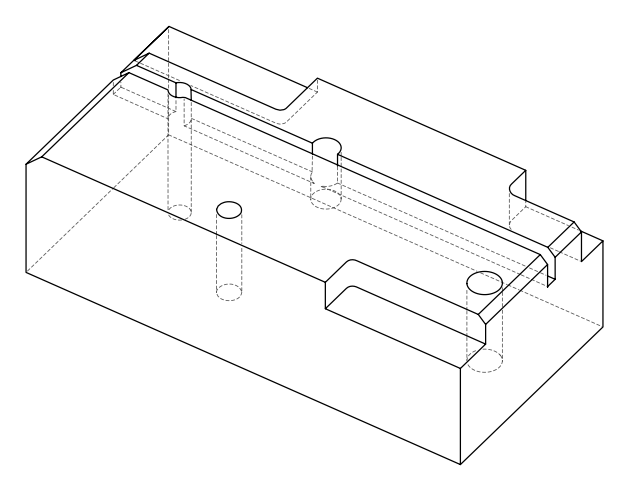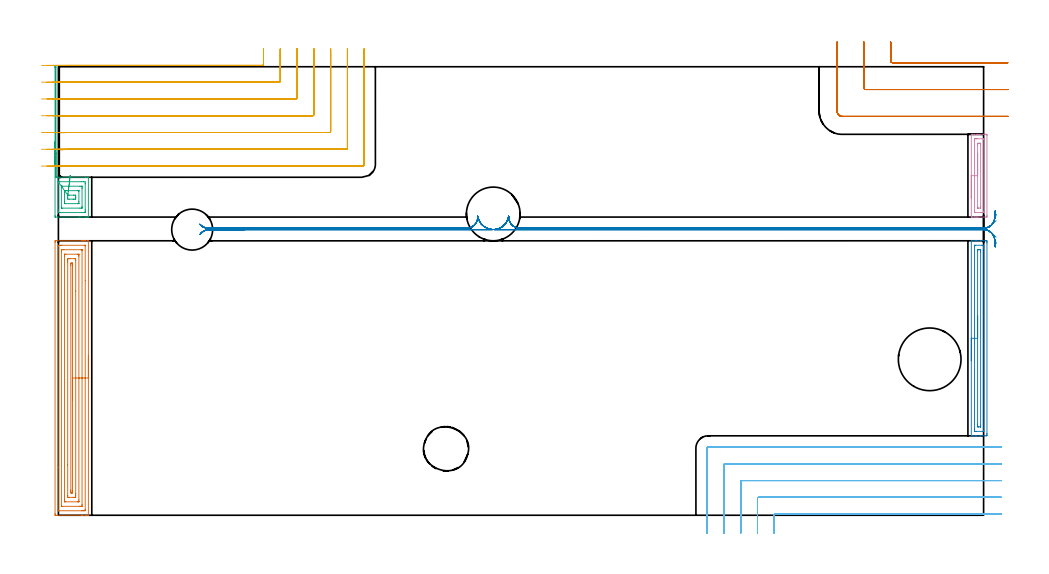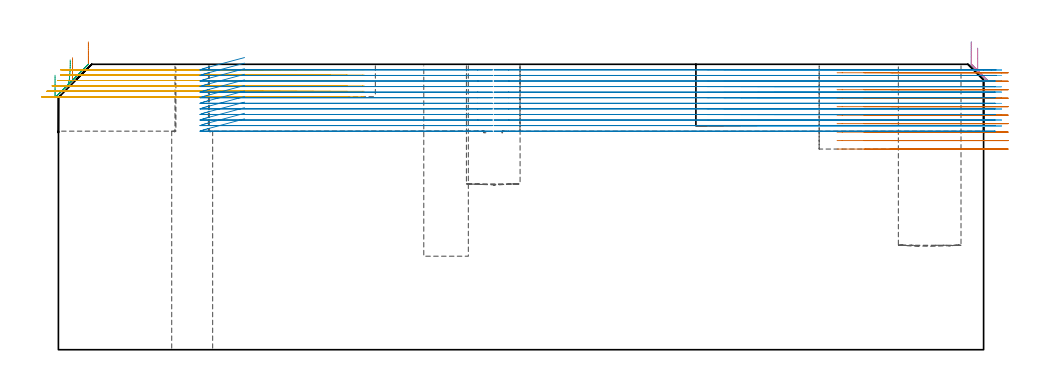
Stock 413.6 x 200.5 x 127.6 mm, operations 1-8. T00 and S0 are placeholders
(PLAN: 17 operations, 11 tool changes, 73.1 min)
(1 AREA_MILL | FG_CHAMFER_SURFACE | UGT0205_001 | 6.1 min | 14418 mm3)
(2 AREA_MILL_1 | FG_CHAMFER_SURFACE_1 | UGT0205_001 | 2.28 min | 2355 mm3)
(3 AREA_MILL_2 | FG_CHAMFER_SURFACE_2 | UGT0205_001 | 1.55 min | 6937 mm3)
(4 AREA_MILL_3 | FG_CHAMFER_SURFACE_3 | UGT0205_001 | 1.07 min | 1099 mm3)
(5 MILL_CORNER_NOTCH_RECTANGULAR | CORNER_NOTCH_RECTANGULAR | NXT0201_013 | Follow Part, ap 2.5, ae 75% | 13.43 min | 96716 mm3)
(6 MILL_CORNER_NOTCH_RECTANGULAR_1 | CORNER_NOTCH_RECTANGULAR_1 | NXT0201_013 | Follow Part, ap 2.5, ae 75% | 16.97 min | 125294 mm3)
(7 MILL_CORNER_NOTCH_RECTANGULAR_2 | CORNER_NOTCH_RECTANGULAR_2 | NXT0201_012 | Follow Part, ap 4, ae 75% | 5.85 min | 83162 mm3)
(8 MILL_RECTANGULAR_SLOT | SLOT_RECTANGULAR | NXT0201_013 | Follow Part, ap 2.5, ae 75% | 18.89 min | 115482 mm3)
(9 MILL_RECTANGULAR_SLOT_1 | SLOT_RECTANGULAR_1 | NXT0201_013 | Follow Part, ap 2.5, ae 75% | 3.35 min | 18168 mm3)
(10 MILL_BLIND_HOLE_FROM_SOLID_MATERIAL | STEP1POCKET | NXT0201_012 | Spiral | 1.42 min | 26643 mm3)
(11 BORE_BLIND_HOLE | STEP1POCKET | UGT0332_076 | 0.35 min | 0 mm3)
(12 INDEXABLE_INSERT_DRILL_BLIND_HOLE_FROM_SOLID | STEP1POCKET_1 | NXT0302_019 | 0.23 min | 15966 mm3)
(13 INDEXABLE_INSERT_DRILL_BLIND_HOLE_FROM_SOLID_1 | STEP1POCKET_2 | NXT0302_027 | 0.34 min | 49864 mm3)
(14 SPOT_DRILL | STEP1HOLE | NXT0321_9005460120000 | 0.05 min | 4 mm3)
(15 DRILL_BLIND_HOLE_INTO_CENTER | STEP1HOLE | NXT0301_128 | 0.08 min | 2 mm3)
(16 GUN_DRILL_THROUGH_HOLE | STEP1HOLE | UGT0307_008 | 0.63 min | 9259 mm3)
(17 DRILL_TO_ENLARGE_THROUGH_HOLE | STEP1HOLE | UGT0301_252 | 0.55 min | 17523 mm3)
(TOOL UGT0205_001 | Chamfer Mill 20 x 3 x 45 deg. | D20 FL50 Z2)
(TOOL NXT0201_013 | ENDMILL 10mm | D10 FL30 Z4)
(TOOL NXT0201_012 | ENDMILL 16mm [2P460-1600-NA 1630] | D16 FL38 Z6)
(TOOL UGT0332_076 | 19.75 mm Rough Boring Bar | D19.75)
(TOOL NXT0302_019 | Index. Insert Drill 24mm [880-D2400L25-05] | D24 PA176 FL120 Z2)
(TOOL NXT0302_027 | Index. Insert Drill 28mm [880-D2800L32-05] | D28 PA176 FL140 Z2)
(TOOL NXT0321_9005460120000 | NC Spot Drill, 142deg, 12mm, Carbide, Uncoated | D12 PA142 FL30 Z2)
(TOOL NXT0301_128 | Carbide Drill 12mm [861.1-1200-036A1-GP GC34] | D12 PA150 FL37.4 Z2)
(TOOL UGT0307_008 | Gun Drill 11 mm | D11 PA130 FL24 Z1)
(TOOL UGT0301_252 | Twist Drill 18.3 mm | D18.3 PA118 FL135 Z2)
(OP 1 AREA_MILL)
G17 G21 G94 G90
T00 M6
G54
G17 G0 G90 X13.4 Y71.35 S1061 M3
G43 Z137.6 H0
G94 G1 Y71.312 Z136.728 F250.
Y71.198 Z135.863
Y71.009 Z135.012
Y70.747 Z134.18
Y70.413 Z133.374
Y70.01 Z132.6
Y69.542 Z131.864
Y69.01 Z131.172
Y68.421 Z130.529
Y67.778 Z129.94
Y67.086 Z129.408
Y66.35 Z128.94
Y65.576 Z128.537
Y64.77 Z128.203
Y63.938 Z127.941
Y63.087 Z127.752
Y62.222 Z127.638
Y61.35 Z127.6
Y0.169
X13.394 Y0.01 Z127.593
X13.084 Y0. Z127.284
X12.768 Z126.967
X12.103 Z126.298
X10.892 Z125.089
X10.345 Z124.539
X-0.477 Z113.721
X-1.082 Y0.001 Z113.115
X-1.292 Y0.004 Z112.905
X-1.492 Y0.01 Z112.705
X-1.496 Y0.195 Z112.702
X-1.499 Y0.615 Z112.701
Y122.085
X-1.496 Y122.505 Z112.702
X-1.492 Y122.69 Z112.706
X-1.082 Y122.7 Z113.115
X10.345 Z124.539
X10.892 Z125.089
X11.224 Z125.42
X11.771 Z125.967
X12.103 Z126.298
X13.085 Z127.284
X13.394 Y122.69 Z127.593
X13.4 Y122.531 Z127.6
Y61.35
X11.986 Z126.186
X11.985 Y2.522 Z126.185
X11.984 Y2.402 Z126.184
X11.979 Y2.024 Z126.179
X11.612 Y2.008 Z125.812
X11.224 Y2.003 Z125.424
X10.74 Y2. Z124.94
X10.345 Z124.545
X0.192 Z114.392
X-0.004 Y2.002 Z114.196
X-0.035 Y2.004 Z114.165
X-0.066 Y2.01 Z114.134
X-0.079 Y2.017 Z114.121
X-0.08 Y2.041 Z114.12
X-0.085 Y2.281 Z114.115
X-0.086 Y21.318 Z114.114
X-0.085 Y120.178 Z114.115
X-0.084 Y120.298 Z114.116
X-0.079 Y120.676 Z114.121
X0.288 Y120.693 Z114.488
X0.676 Y120.697 Z114.876
X1.16 Y120.7 Z115.36
X1.555 Z115.755
X11.708 Z125.908
X11.904 Y120.698 Z126.104
X11.935 Y120.696 Z126.135
X11.966 Y120.69 Z126.166
X11.979 Y120.683 Z126.179
X11.98 Y120.659 Z126.18
X11.985 Y120.419 Z126.185
X11.986 Y104.981 Z126.186
Y61.35
X10.572 Z124.772
X10.571 Y4.851 Z124.771
X10.569 Y4.188 Z124.769
X10.567 Y4.073 Z124.767
X10.565 Y4.023 Z124.765
X10.523 Y4.008 Z124.723
X10.345 Y4.005 Z124.545
X9.651 Y4. Z123.851
X9.466 Z123.666
X1.739 Y4.001 Z115.939
X1.555 Y4.004 Z115.755
X1.371 Y4.01 Z115.571
X1.335 Y4.018 Z115.535
X1.332 Y4.051 Z115.532
X1.33 Y4.111 Z115.53
X1.329 Y4.188 Z115.529
X1.328 Y4.418 Z115.528
X1.329 Y117.849 Z115.529
X1.331 Y118.512 Z115.531
X1.333 Y118.627 Z115.533
X1.335 Y118.677 Z115.535
X1.377 Y118.692 Z115.577
X1.555 Y118.695 Z115.755
X2.249 Y118.7 Z116.449
X2.434 Z116.634
X10.161 Y118.699 Z124.361
X10.345 Y118.696 Z124.545
X10.529 Y118.69 Z124.729
X10.565 Y118.682 Z124.765
X10.568 Y118.649 Z124.768
X10.57 Y118.589 Z124.77
X10.571 Y118.512 Z124.771
X10.572 Y118.282 Z124.772
Y61.35
X9.157 Z123.357
Y6.867
X9.156 Y6.29 Z123.356
X9.153 Y6.095 Z123.353
X9.15 Y6.028 Z123.35
X9.143 Y6.01 Z123.343
X9.12 Y6.007 Z123.32
X9.014 Y6.004 Z123.214
X8.587 Y6. Z122.787
X3.287 Z117.487
X2.886 Y6.007 Z117.086
X2.786 Y6.01 Z116.986
X2.749 Y6.017 Z116.949
X2.747 Y6.05 Z116.947
X2.745 Y6.135 Z116.945
X2.743 Y6.553 Z116.943
Y6.867
Y115.833
X2.744 Y116.41 Z116.944
X2.747 Y116.605 Z116.947
X2.75 Y116.672 Z116.95
X2.757 Y116.691 Z116.957
X2.78 Y116.693 Z116.98
X2.886 Y116.696 Z117.086
X3.313 Y116.7 Z117.513
X8.613 Z122.813
X9.014 Y116.693 Z123.214
X9.114 Y116.69 Z123.314
X9.151 Y116.683 Z123.351
X9.153 Y116.65 Z123.353
X9.155 Y116.565 Z123.355
X9.157 Y116.147 Z123.357
Y115.833
Y61.35
X7.743 Z121.943
Y9.547
X7.742 Y8.654 Z121.942
X7.741 Y8.62 Z121.941
X7.708 Y8.01 Z121.908
X7.469 Y8.003 Z121.669
X6.829 Y8. Z121.029
X6.593 Z120.793
X4.834 Y8.001 Z119.034
X4.192 Y8.01 Z118.392
X4.159 Y8.654 Z118.359
X4.158 Y8.688 Z118.358
X4.157 Y22.498 Z118.357
Y113.153
X4.158 Y114.046 Z118.358
X4.159 Y114.08 Z118.359
X4.192 Y114.69 Z118.392
X4.431 Y114.697 Z118.631
X5.071 Y114.7 Z119.271
X5.307 Z119.507
X7.066 Y114.699 Z121.266
X7.708 Y114.69 Z121.908
X7.741 Y114.046 Z121.941
X7.742 Y114.012 Z121.942
X7.743 Y100.202 Z121.943
Y61.35
X6.329 Z120.529
Y10.948
X6.327 Y10.44 Z120.527
X6.324 Y10.06 Z120.524
X6.322 Y10.01 Z120.522
X6.275 Y10.006 Z120.475
X6.167 Y10.003 Z120.367
X5.95 Y10. Z120.15
X5.806 Y10.001 Z120.006
X5.69 Y10.003 Z119.89
X5.614 Y10.008 Z119.814
X5.578 Y10.013 Z119.778
X5.577 Y10.056 Z119.777
X5.573 Y10.44 Z119.773
X5.571 Y10.825 Z119.771
Y11.333
Y111.752
X5.573 Y112.26 Z119.773
X5.576 Y112.64 Z119.776
X5.578 Y112.69 Z119.778
X5.625 Y112.694 Z119.825
X5.733 Y112.698 Z119.933
X5.95 Y112.7 Z120.15
X6.094 Y112.699 Z120.294
X6.21 Y112.697 Z120.41
X6.286 Y112.692 Z120.486
X6.322 Y112.687 Z120.522
X6.323 Y112.644 Z120.523
X6.327 Y112.26 Z120.527
X6.329 Y111.875 Z120.529
Y111.367
Y61.35
Y60.478 Z120.567
Y59.614 Z120.681
Y58.762 Z120.87
Y57.93 Z121.132
Y57.124 Z121.466
Y56.35 Z121.869
Y55.614 Z122.337
Y54.922 Z122.868
Y54.279 Z123.458
Y53.69 Z124.101
Y53.159 Z124.793
Y52.69 Z125.529
Y52.287 Z126.303
Y51.953 Z127.109
Y51.691 Z127.941
Y51.502 Z128.792
Y51.388 Z129.657
Y51.35 Z130.529
G0 Z137.6
M5
M2
(OP 2 AREA_MILL_1)
G17 G21 G94 G90
T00 M6
G54
G17 G0 G90 X408.1 Y69.1 S1061 M3
G43 Z137.6 H0
G94 G1 Y69.138 Z136.728 F250.
Y69.252 Z135.863
Y69.441 Z135.012
Y69.703 Z134.18
Y70.037 Z133.374
Y70.44 Z132.6
Y70.908 Z131.864
Y71.44 Z131.172
Y72.029 Z130.529
Y72.672 Z129.94
Y73.364 Z129.408
Y74.1 Z128.94
Y74.874 Z128.537
Y75.68 Z128.203
Y76.512 Z127.941
Y77.363 Z127.752
Y78.228 Z127.638
Y79.1 Z127.6
Y122.603
X408.106 Y122.69 Z127.592
X408.284 Y122.7 Z127.414
X409.898 Z125.801
X410.281 Z125.416
X410.472 Z125.225
X412.231 Z123.467
X412.919 Z122.775
X414.334 Z121.362
X414.678 Y122.696 Z121.018
X415.091 Y122.691 Z120.605
X415.094 Y122.58 Z120.603
X415.099 Y122.159 Z120.601
X415.1 Y121.733 Z120.6
Y36.502
X415.099 Y36.041 Z120.601
X415.094 Y35.62 Z120.603
X415.091 Y35.509 Z120.605
X414.678 Y35.5 Z121.018
X412.919 Z122.775
X412.231 Z123.467
X412.04 Z123.658
X410.281 Z125.416
X409.898 Z125.801
X408.905 Z126.793
X408.282 Y35.501 Z127.416
X408.106 Y35.51 Z127.592
X408.1 Y35.597 Z127.6
Y79.1
X409.514 Z126.186
X409.515 Y120.384 Z126.185
X409.517 Y120.577 Z126.183
X409.519 Y120.673 Z126.181
X409.52 Y120.688 Z126.18
X409.565 Y120.692 Z126.135
X409.654 Y120.696 Z126.046
X409.968 Y120.7 Z125.732
X412.919 Z122.781
X413.487 Y120.698 Z122.213
X413.617 Y120.694 Z122.083
X413.673 Y120.69 Z122.027
X413.681 Y120.502 Z122.019
X413.683 Y120.384 Z122.017
X413.686 Y119.61 Z122.014
Y119.496
X413.685 Y37.816 Z122.015
X413.683 Y37.623 Z122.017
X413.681 Y37.527 Z122.019
X413.679 Y37.512 Z122.021
X413.635 Y37.508 Z122.065
X413.545 Y37.504 Z122.155
X413.232 Y37.5 Z122.468
X410.281 Z125.419
X409.713 Y37.502 Z125.987
X409.583 Y37.506 Z126.117
X409.527 Y37.51 Z126.173
X409.519 Y37.698 Z126.181
X409.517 Y37.816 Z126.183
X409.514 Y38.59 Z126.186
Y38.704
Y79.1
X410.928 Z124.772
X410.929 Y117.954 Z124.771
X410.931 Y118.608 Z124.769
X410.933 Y118.666 Z124.767
X410.935 Y118.686 Z124.765
X410.979 Y118.692 Z124.721
X411.07 Y118.699 Z124.63
X411.16 Y118.7 Z124.54
X411.949 Z123.751
X412.04 Y118.697 Z123.66
X412.13 Y118.691 Z123.57
X412.265 Y118.677 Z123.435
X412.267 Y118.608 Z123.433
X412.27 Y118.375 Z123.43
X412.271 Y117.72 Z123.429
X412.272 Y117.486 Z123.428
X412.271 Y40.246 Z123.429
X412.269 Y39.592 Z123.431
X412.267 Y39.534 Z123.433
X412.265 Y39.514 Z123.435
X412.221 Y39.508 Z123.479
X412.13 Y39.501 Z123.57
X412.04 Y39.5 Z123.66
X411.251 Z124.449
X411.16 Y39.503 Z124.54
X411.07 Y39.509 Z124.63
X410.935 Y39.523 Z124.765
X410.933 Y39.592 Z124.767
X410.93 Y39.824 Z124.77
X410.929 Y40.48 Z124.771
X410.928 Y40.714 Z124.772
Y79.1
Y79.972 Z124.81
Y80.836 Z124.923
Y81.688 Z125.112
Y82.52 Z125.375
Y83.326 Z125.708
Y84.1 Z126.111
Y84.836 Z126.58
Y85.528 Z127.111
Y86.171 Z127.7
Y86.76 Z128.344
Y87.291 Z129.036
Y87.76 Z129.772
Y88.163 Z130.545
Y88.497 Z131.351
Y88.759 Z132.183
Y88.948 Z133.035
Y89.062 Z133.9
Y89.1 Z134.772
G0 Z137.6
M5
M2
(OP 3 AREA_MILL_2)
G17 G21 G94 G90
T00 M6
G54
G17 G0 G90 X-1.5 Y156.9 S1061 M3
G43 Z137.6 H0
Z122.7
G94 G1 Y156.938 Z121.828 F250.
Y157.052 Z120.964
Y157.241 Z120.112
Y157.503 Z119.28
Y157.837 Z118.474
Y158.24 Z117.7
Y158.708 Z116.964
Y159.24 Z116.272
Y159.829 Z115.629
Y160.472 Z115.04
Y161.164 Z114.508
Y161.9 Z114.04
Y162.674 Z113.637
Y163.48 Z113.303
Y164.312 Z113.041
Y165.164 Z112.852
Y166.028 Z112.738
Y166.9 Z112.7
Y200.141
X-1.499 Y200.348 Z112.701
X-1.496 Y200.45 Z112.704
X-1.491 Y200.497 Z112.705
X-1.393 Y200.499 Z112.801
X-1.097 Y200.49 Z113.097
X-1.1 Y200.353 Z113.1
Y151.1
X12.292 Z126.488
X12.982 Z127.177
X13.163 Y151.098 Z127.357
X13.396 Y151.09 Z127.59
X13.4 Y150.845 Z127.6
Y133.452
X13.394 Y133.31 Z127.593
X13.115 Y133.3 Z127.314
X12.704 Z126.903
X12.103 Z126.298
X10.045 Z124.242
X9.466 Z123.661
X8.877 Z123.072
X-1.293 Z112.904
X-1.373 Y133.301 Z112.824
X-1.492 Y133.31 Z112.705
X-1.499 Y133.429 Z112.699
X-1.5 Y133.898 Z112.7
Y166.9
X-1.1 Y161.88 Z113.1
Y151.1
X-0.241 Z113.958
X-0.079 Y149.061 Z114.121
X0.639 Y149.099 Z114.839
X10.307 Y149.1 Z124.507
X11.187 Y149.099 Z125.387
X11.224 Y149.098 Z125.424
X11.979 Y149.061 Z126.179
X11.985 Y148.289 Z126.185
Y148.169
X11.986 Y136.574 Z126.186
X11.984 Y135.803 Z126.184
X11.981 Y135.682 Z126.181
X11.97 Y135.31 Z126.17
X11.598 Y135.303 Z125.798
X10.345 Y135.3 Z124.545
X0.676 Y135.301 Z114.876
X0.17 Y135.304 Z114.37
X-0.006 Y135.31 Z114.194
X-0.079 Y135.337 Z114.121
X-0.084 Y135.561 Z114.116
X-0.085 Y135.682 Z114.115
X-0.086 Y136.455 Z114.114
X-0.085 Y148.169 Z114.115
X-0.081 Y148.937 Z114.119
X-0.079 Y149.061 Z114.121
X1.341 Y147.09 Z115.541
X1.379 Y147.093 Z115.579
X1.555 Y147.097 Z115.755
X1.73 Y147.1 Z115.93
X9.641 Z123.841
X10.345 Y147.098 Z124.545
X10.525 Y147.095 Z124.725
X10.566 Y147.086 Z124.766
X10.567 Y147.08 Z124.767
X10.57 Y147.05 Z124.77
X10.571 Y146.385 Z124.771
Y146.156
Y138.129
X10.566 Y137.466 Z124.766
X10.564 Y137.353 Z124.764
X10.557 Y137.309 Z124.757
X10.505 Y137.304 Z124.705
X10.345 Y137.302 Z124.545
X9.63 Y137.3 Z123.83
X1.718 Z115.918
X1.555 Y137.302 Z115.755
X1.391 Y137.306 Z115.591
X1.346 Y137.31 Z115.546
X1.335 Y137.316 Z115.535
X1.333 Y137.329 Z115.533
X1.33 Y137.39 Z115.53
X1.329 Y137.466 Z115.529
X1.328 Y137.696 Z115.528
X1.329 Y146.614 Z115.529
X1.332 Y146.845 Z115.532
X1.335 Y146.997 Z115.535
X1.341 Y147.09 Z115.541
X2.757 Y145.09 Z116.957
X2.826 Y145.095 Z117.026
X3.313 Y145.099 Z117.513
X3.701 Y145.1 Z117.901
X8.587 Y145.099 Z122.787
X8.978 Y145.097 Z123.178
X9.141 Y145.09 Z123.341
X9.151 Y145.085 Z123.351
X9.153 Y145.066 Z123.353
X9.155 Y145.016 Z123.355
X9.157 Y144.915 Z123.357
Y140.142
X9.155 Y139.565 Z123.355
X9.152 Y139.371 Z123.352
X9.15 Y139.31 Z123.35
X9.105 Y139.307 Z123.305
X9.002 Y139.304 Z123.202
X8.587 Y139.3 Z122.787
X8.538 Z122.738
X3.263 Z117.463
X2.894 Y139.302 Z117.094
X2.802 Y139.306 Z117.002
X2.758 Y139.31 Z116.958
X2.749 Y139.316 Z116.949
X2.747 Y139.331 Z116.947
X2.745 Y139.42 Z116.945
X2.743 Y139.828 Z116.943
Y140.142
Y143.396
Y144.288
X2.744 Y144.602 Z116.944
X2.747 Y144.891 Z116.947
X2.75 Y145.034 Z116.95
X2.757 Y145.09 Z116.957
X4.192 Y143.09 Z118.392
X4.794 Y143.098 Z118.994
X6.829 Y143.099 Z121.029
X7.433 Y143.096 Z121.633
X7.708 Y143.09 Z121.908
X7.738 Y142.818 Z121.938
X7.74 Y142.785 Z121.94
X7.742 Y141.926 Z121.942
X7.741 Y141.892 Z121.941
X7.708 Y141.31 Z121.908
X7.442 Y141.304 Z121.642
X6.829 Y141.301 Z121.029
X6.567 Y141.3 Z120.767
X4.807 Y141.302 Z119.007
X4.192 Y141.31 Z118.392
X4.159 Y141.926 Z118.359
X4.158 Y141.96 Z118.358
X4.16 Y142.818 Z118.36
X4.162 Y142.848 Z118.362
X4.192 Y143.09 Z118.392
X4.299 Y143.943 Z118.537
X4.404 Y144.781 Z118.757
X4.507 Y145.596 Z119.05
X4.606 Y146.383 Z119.413
X4.7 Y147.136 Z119.844
X4.79 Y147.848 Z120.34
X4.874 Y148.515 Z120.896
X4.951 Y149.132 Z121.509
X5.021 Y149.692 Z122.173
X5.084 Y150.194 Z122.884
X5.14 Y150.632 Z123.637
X5.186 Y151.003 Z124.425
X5.224 Y151.305 Z125.243
X5.253 Y151.534 Z126.084
X5.273 Y151.69 Z126.942
X5.283 Y151.772 Z127.81
X5.284 Y151.778 Z128.683
X5.275 Y151.708 Z129.552
G0 Z137.6
M5
M2
(OP 4 AREA_MILL_3)
G17 G21 G94 G90
T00 M6
G54
G17 G0 G90 X408.1 Y141.8 S1061 M3
G43 Z137.6 H0
G94 G1 Y141.838 Z136.728 F250.
Y141.952 Z135.863
Y142.141 Z135.012
Y142.403 Z134.18
Y142.737 Z133.374
Y143.14 Z132.6
Y143.609 Z131.864
Y144.14 Z131.172
Y144.729 Z130.529
Y145.372 Z129.94
Y146.064 Z129.408
Y146.8 Z128.94
Y147.574 Z128.537
Y148.38 Z128.203
Y149.212 Z127.941
Y150.064 Z127.752
Y150.928 Z127.638
Y151.8 Z127.6
Y170.123
X408.102 Y170.29 Z127.589
X408.266 Y170.298 Z127.427
X408.435 Y170.3 Z127.265
X408.704 Z126.996
X409.402 Z126.293
X410.63 Z125.067
X411.16 Z124.534
X411.774 Z123.921
X414.412 Z121.284
X414.678 Y170.297 Z121.019
X415.092 Y170.29 Z120.605
X415.096 Y170.101 Z120.602
X415.099 Y169.676 Z120.601
Y133.924
X415.096 Y133.499 Z120.602
X415.092 Y133.31 Z120.605
X414.678 Y133.3 Z121.019
X411.16 Z124.534
X410.63 Z125.067
X410.281 Z125.415
X409.75 Z125.946
X409.402 Z126.293
X408.435 Z127.265
X408.266 Y133.302 Z127.427
X408.102 Y133.31 Z127.589
X408.1 Y133.477 Z127.6
Y151.8
X409.514 Z126.186
X409.515 Y167.773 Z126.185
X409.516 Y167.888 Z126.184
X409.521 Y168.268 Z126.179
X409.885 Y168.291 Z125.815
X410.281 Y168.296 Z125.419
X410.756 Y168.3 Z124.944
X413.393 Z122.307
X413.601 Y168.298 Z122.099
X413.634 Y168.296 Z122.066
X413.667 Y168.29 Z122.033
X413.679 Y168.281 Z122.021
X413.68 Y168.254 Z122.02
X413.685 Y168.004 Z122.015
Y135.827
X413.684 Y135.712 Z122.016
X413.679 Y135.332 Z122.021
X413.315 Y135.309 Z122.385
X412.919 Y135.304 Z122.781
X412.444 Y135.3 Z123.256
X409.806 Z125.894
X409.599 Y135.302 Z126.101
X409.566 Y135.305 Z126.134
X409.533 Y135.31 Z126.167
X409.521 Y135.319 Z126.179
X409.52 Y135.346 Z126.18
X409.515 Y135.596 Z126.185
X409.514 Y151.8 Z126.186
X410.928 Z124.772
X410.929 Y165.442 Z124.771
X410.93 Y166.101 Z124.77
X410.933 Y166.218 Z124.767
X410.935 Y166.274 Z124.765
X410.941 Y166.291 Z124.759
X410.969 Y166.295 Z124.731
X411.16 Y166.298 Z124.54
X411.844 Y166.3 Z123.856
X412.04 Y166.298 Z123.66
X412.235 Y166.292 Z123.465
X412.258 Y166.29 Z123.442
X412.265 Y166.28 Z123.435
X412.268 Y166.242 Z123.432
X412.27 Y166.179 Z123.43
X412.271 Y166.101 Z123.429
X412.272 Y165.865 Z123.428
X412.271 Y138.158 Z123.429
X412.27 Y137.499 Z123.43
X412.267 Y137.382 Z123.433
X412.265 Y137.326 Z123.435
X412.259 Y137.309 Z123.441
X412.231 Y137.305 Z123.469
X412.04 Y137.302 Z123.66
X411.356 Y137.3 Z124.344
X411.16 Y137.302 Z124.54
X410.965 Y137.308 Z124.735
X410.942 Y137.31 Z124.758
X410.935 Y137.32 Z124.765
X410.932 Y137.358 Z124.768
X410.93 Y137.421 Z124.77
X410.929 Y137.499 Z124.771
X410.928 Y137.735 Z124.772
Y151.8
Y152.672 Z124.81
Y153.537 Z124.923
Y154.388 Z125.112
Y155.22 Z125.375
Y156.026 Z125.708
Y156.8 Z126.111
Y157.536 Z126.58
Y158.228 Z127.111
Y158.871 Z127.7
Y159.46 Z128.344
Y159.992 Z129.036
Y160.46 Z129.772
Y160.863 Z130.545
Y161.197 Z131.351
Y161.459 Z132.183
Y161.648 Z133.035
Y161.762 Z133.9
Y161.8 Z134.772
G0 Z137.6
M5
M2
(OP 5 MILL_CORNER_NOTCH_RECTANGULAR)
G17 G21 G94 G90
T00 M6
G54
G17 G0 G90 X0.936 Y201.045 S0 M3
G43 Z137.6 H0
Z125.183
G94 G1 X3.935 Y201.094 F250.
G2 X4.672 Y201.1 R45. F500.
G1 X91.205
G3 X91.7 Y201.595 R0.5
G1 Y205.5
Y208.5 F250.
G0 Z137.6
X0.901 Y193.53
Z125.183
G1 X3.9 Y193.592
G2 X4.672 Y193.6 R37.5 F500.
G1 X98.704
G3 X99.2 Y194.096 R0.5
G1 Y205.5
Y208.5 F250.
G0 Z137.6
X0.901 Y186.013
Z125.183
G1 X3.9 Y186.09
G2 X4.672 Y186.1 R30. F500.
G1 X106.204
G3 X106.7 Y186.596 R0.5
G1 Y205.5
Y208.5 F250.
G0 Z137.6
X0.902 Y178.484
Z125.183
G1 X3.9 Y178.587
G2 X4.672 Y178.6 R22.5 F500.
G1 X113.704
G3 X114.2 Y179.096 R0.5
G1 Y205.5
Y208.5 F250.
G0 Z137.6
X0.904 Y170.926
Z125.183
G1 X3.9 Y171.08
G2 X4.672 Y171.1 R15. F500.
G1 X121.204
G3 X121.7 Y171.596 R0.5
G1 Y205.5
Y208.5 F250.
G0 Z137.6
X0.916 Y163.251
Z125.183
G1 X3.9 Y163.56
G2 X4.672 Y163.6 R7.5 F500.
G1 X128.703
G3 X129.2 Y164.097 R0.5
G1 Y205.5
Y208.5 F250.
G0 Z137.6
X1.672 Y156.1
Z125.183
G1 X4.672
X135.9 F500.
G3 X136.7 Y156.9 R0.8
G1 Y205.5
Y208.5 F250.
G0 Z137.6
X0.936 Y201.1
Z122.767
G1 X3.936
X91.205 F500.
G3 X91.7 Y201.595 R0.5
G1 Y205.5
Y208.5 F250.
G0 Z137.6
X0.9 Y193.6
Z122.767
G1 X3.9
X98.704 F500.
G3 X99.2 Y194.096 R0.5
G1 Y205.5
Y208.5 F250.
G0 Z137.6
X0.9 Y186.1
Z122.767
G1 X3.9
X106.204 F500.
G3 X106.7 Y186.596 R0.5
G1 Y205.5
Y208.5 F250.
G0 Z137.6
X0.9 Y178.6
Z122.767
G1 X3.9
X113.704 F500.
G3 X114.2 Y179.096 R0.5
G1 Y205.5
Y208.5 F250.
G0 Z137.6
X0.9 Y171.1
Z122.767
G1 X3.9
X121.204 F500.
G3 X121.7 Y171.596 R0.5
G1 Y205.5
Y208.5 F250.
G0 Z137.6
X0.9 Y163.6
Z122.767
G1 X3.9
X128.703 F500.
G3 X129.2 Y164.097 R0.5
G1 Y205.5
Y208.5 F250.
G0 Z137.6
X0.9 Y156.1
Z122.767
G1 X3.9
X135.9 F500.
G3 X136.7 Y156.9 R0.8
G1 Y205.5
Y208.5 F250.
G0 Z137.6
X-0.314 Y201.1
Z120.35
G1 X2.686
X91.205 F500.
G3 X91.7 Y201.595 R0.5
G1 Y205.5
Y208.5 F250.
G0 Z137.6
X-0.35 Y193.6
Z120.35
G1 X2.65
X98.704 F500.
G3 X99.2 Y194.096 R0.5
G1 Y205.5
Y208.5 F250.
G0 Z137.6
X-0.35 Y186.1
Z120.35
G1 X2.65
X106.204 F500.
G3 X106.7 Y186.596 R0.5
G1 Y205.5
Y208.5 F250.
G0 Z137.6
X-0.35 Y178.6
Z120.35
G1 X2.65
X113.704 F500.
G3 X114.2 Y179.096 R0.5
G1 Y205.5
Y208.5 F250.
G0 Z137.6
X-0.35 Y171.1
Z120.35
G1 X2.65
X121.204 F500.
G3 X121.7 Y171.596 R0.5
G1 Y205.5
Y208.5 F250.
G0 Z137.6
X-0.349 Y163.6
Z120.35
G1 X2.651
X128.703 F500.
G3 X129.2 Y164.097 R0.5
G1 Y205.5
Y208.5 F250.
G0 Z137.6
X-0.349 Y156.1
Z120.35
G1 X2.651
X135.9 F500.
G3 X136.7 Y156.9 R0.8
G1 Y205.5
Y208.5 F250.
G0 Z137.6
X-2.73 Y201.1
Z117.933
G1 X0.27
X91.205 F500.
G3 X91.7 Y201.595 R0.5
G1 Y205.5
Y208.5 F250.
G0 Z137.6
X-2.767 Y193.6
Z117.933
G1 X0.233
X98.704 F500.
G3 X99.2 Y194.096 R0.5
G1 Y205.5
Y208.5 F250.
G0 Z137.6
X-2.767 Y186.1
Z117.933
G1 X0.233
X106.204 F500.
G3 X106.7 Y186.596 R0.5
G1 Y205.5
Y208.5 F250.
G0 Z137.6
X-2.767 Y178.6
Z117.933
G1 X0.233
X113.704 F500.
G3 X114.2 Y179.096 R0.5
G1 Y205.5
Y208.5 F250.
G0 Z137.6
X-2.767 Y171.1
Z117.933
G1 X0.233
X121.204 F500.
G3 X121.7 Y171.596 R0.5
G1 Y205.5
Y208.5 F250.
G0 Z137.6
X-2.767 Y163.6
Z117.933
G1 X0.233
X128.703 F500.
G3 X129.2 Y164.097 R0.5
G1 Y205.5
Y208.5 F250.
G0 Z137.6
X-2.767 Y156.1
Z117.933
G1 X0.233
X135.9 F500.
G3 X136.7 Y156.9 R0.8
G1 Y205.5
Y208.5 F250.
G0 Z137.6
X-5.147 Y201.1
Z115.517
G1 X-2.147
X91.205 F500.
G3 X91.7 Y201.595 R0.5
G1 Y205.5
Y208.5 F250.
G0 Z137.6
X-5.183 Y193.6
Z115.517
G1 X-2.183
X98.704 F500.
G3 X99.2 Y194.096 R0.5
G1 Y205.5
Y208.5 F250.
G0 Z137.6
X-5.183 Y186.1
Z115.517
G1 X-2.183
X106.204 F500.
G3 X106.7 Y186.596 R0.5
G1 Y205.5
Y208.5 F250.
G0 Z137.6
X-5.183 Y178.6
Z115.517
G1 X-2.183
X113.704 F500.
G3 X114.2 Y179.096 R0.5
G1 Y205.5
Y208.5 F250.
G0 Z137.6
X-5.183 Y171.1
Z115.517
G1 X-2.183
X121.204 F500.
G3 X121.7 Y171.596 R0.5
G1 Y205.5
Y208.5 F250.
G0 Z137.6
X-5.183 Y163.6
Z115.517
G1 X-2.183
X128.703 F500.
G3 X129.2 Y164.097 R0.5
G1 Y205.5
Y208.5 F250.
G0 Z137.6
X-5.183 Y156.1
Z115.517
G1 X-2.183
X135.9 F500.
G3 X136.7 Y156.9 R0.8
G1 Y205.5
Y208.5 F250.
G0 Z137.6
X-7.563 Y201.1
Z113.1
G1 X-4.563
X91.205 F500.
G3 X91.7 Y201.595 R0.5
G1 Y205.5
Y208.5 F250.
G0 Z137.6
X-7.599 Y193.6
Z113.1
G1 X-4.599
X98.704 F500.
G3 X99.2 Y194.096 R0.5
G1 Y205.5
Y208.5 F250.
G0 Z137.6
X-7.599 Y186.1
Z113.1
G1 X-4.599
X106.204 F500.
G3 X106.7 Y186.596 R0.5
G1 Y205.5
Y208.5 F250.
G0 Z137.6
X-7.599 Y178.6
Z113.1
G1 X-4.599
X113.704 F500.
G3 X114.2 Y179.096 R0.5
G1 Y205.5
Y208.5 F250.
G0 Z137.6
X-7.599 Y171.1
Z113.1
G1 X-4.599
X121.204 F500.
G3 X121.7 Y171.596 R0.5
G1 Y205.5
Y208.5 F250.
G0 Z137.6
X-7.599 Y163.6
Z113.1
G1 X-4.599
X128.703 F500.
G3 X129.2 Y164.097 R0.5
G1 Y205.5
Y208.5 F250.
G0 Z137.6
X-7.599 Y156.1
Z113.1
G1 X-4.599
X135.9 F500.
G3 X136.7 Y156.9 R0.8
G1 Y205.5
Y208.5 F250.
G0 Z137.6
M5
M2
(OP 6 MILL_CORNER_NOTCH_RECTANGULAR_1)
G17 G21 G94 G90
T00 M6
G54
G17 G0 G90 X421.6 Y0.507 S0 M3
G43 Z137.6 H0
Z125.1
G94 G1 X418.6 Y0.5 F250.
X418.532 F500.
X320.496
G3 X320. Y0.004 R0.5
G1 Y-5.
Y-8. F250.
G0 Z137.6
X421.6 Y8.009
Z125.1
G1 X418.6 Y8.
X418.532 F500.
X312.996
G3 X312.5 Y7.504 R0.5
G1 Y-5.
Y-8. F250.
G0 Z137.6
X421.6 Y15.514
Z125.1
G1 X418.6 Y15.5
X418.532 F500.
X305.496
G3 X305. Y15.004 R0.5
G1 Y-5.
Y-8. F250.
G0 Z137.6
X421.6 Y23.028
Z125.1
G1 X418.6 Y23.
X418.532 F500.
X297.997
G3 X297.5 Y22.503 R0.5
G1 Y-5.
Y-8. F250.
G0 Z137.6
X421.532 Y30.5
Z125.1
G1 X418.532
X290.5 F500.
G3 X290. Y30. R0.5
G1 Y-5.
Y-8. F250.
G0 Z137.6
X421.6 Y0.5
Z122.6
G1 X418.6
X320.496 F500.
G3 X320. Y0.004 R0.5
G1 Y-5.
Y-8. F250.
G0 Z137.6
X421.6 Y8.
Z122.6
G1 X418.6
X312.996 F500.
G3 X312.5 Y7.504 R0.5
G1 Y-5.
Y-8. F250.
G0 Z137.6
X421.6 Y15.5
Z122.6
G1 X418.6
X305.496 F500.
G3 X305. Y15.004 R0.5
G1 Y-5.
Y-8. F250.
G0 Z137.6
X421.6 Y23.
Z122.6
G1 X418.6
X297.997 F500.
G3 X297.5 Y22.503 R0.5
G1 Y-5.
Y-8. F250.
G0 Z137.6
X421.6 Y30.5
Z122.6
G1 X418.6
X290.5 F500.
G3 X290. Y30. R0.5
G1 Y-5.
Y-8. F250.
G0 Z137.6
X421.6 Y0.5
Z120.1
G1 X418.6
X320.496 F500.
G3 X320. Y0.004 R0.5
G1 Y-5.
Y-8. F250.
G0 Z137.6
X421.6 Y8.
Z120.1
G1 X418.6
X312.996 F500.
G3 X312.5 Y7.504 R0.5
G1 Y-5.
Y-8. F250.
G0 Z137.6
X421.6 Y15.5
Z120.1
G1 X418.6
X305.496 F500.
G3 X305. Y15.004 R0.5
G1 Y-5.
Y-8. F250.
G0 Z137.6
X421.6 Y23.
Z120.1
G1 X418.6
X297.997 F500.
G3 X297.5 Y22.503 R0.5
G1 Y-5.
Y-8. F250.
G0 Z137.6
X421.6 Y30.5
Z120.1
G1 X418.6
X290.5 F500.
G3 X290. Y30. R0.5
G1 Y-5.
Y-8. F250.
G0 Z137.6
X421.6 Y0.5
Z117.6
G1 X418.6
X320.496 F500.
G3 X320. Y0.004 R0.5
G1 Y-5.
Y-8. F250.
G0 Z137.6
X421.6 Y8.
Z117.6
G1 X418.6
X312.996 F500.
G3 X312.5 Y7.504 R0.5
G1 Y-5.
Y-8. F250.
G0 Z137.6
X421.6 Y15.5
Z117.6
G1 X418.6
X305.496 F500.
G3 X305. Y15.004 R0.5
G1 Y-5.
Y-8. F250.
G0 Z137.6
X421.6 Y23.
Z117.6
G1 X418.6
X297.997 F500.
G3 X297.5 Y22.503 R0.5
G1 Y-5.
Y-8. F250.
G0 Z137.6
X421.6 Y30.5
Z117.6
G1 X418.6
X290.5 F500.
G3 X290. Y30. R0.5
G1 Y-5.
Y-8. F250.
G0 Z137.6
X421.6 Y0.5
Z115.1
G1 X418.6
X320.496 F500.
G3 X320. Y0.004 R0.5
G1 Y-5.
Y-8. F250.
G0 Z137.6
X421.6 Y8.
Z115.1
G1 X418.6
X312.996 F500.
G3 X312.5 Y7.504 R0.5
G1 Y-5.
Y-8. F250.
G0 Z137.6
X421.6 Y15.5
Z115.1
G1 X418.6
X305.496 F500.
G3 X305. Y15.004 R0.5
G1 Y-5.
Y-8. F250.
G0 Z137.6
X421.6 Y23.
Z115.1
G1 X418.6
X297.997 F500.
G3 X297.5 Y22.503 R0.5
G1 Y-5.
Y-8. F250.
G0 Z137.6
X421.6 Y30.5
Z115.1
G1 X418.6
X290.5 F500.
G3 X290. Y30. R0.5
G1 Y-5.
Y-8. F250.
G0 Z137.6
X421.6 Y0.5
Z112.6
G1 X418.6
X320.496 F500.
G3 X320. Y0.004 R0.5
G1 Y-5.
Y-8. F250.
G0 Z137.6
X421.6 Y8.
Z112.6
G1 X418.6
X312.996 F500.
G3 X312.5 Y7.504 R0.5
G1 Y-5.
Y-8. F250.
G0 Z137.6
X421.6 Y15.5
Z112.6
G1 X418.6
X305.496 F500.
G3 X305. Y15.004 R0.5
G1 Y-5.
Y-8. F250.
G0 Z137.6
X421.6 Y23.
Z112.6
G1 X418.6
X297.997 F500.
G3 X297.5 Y22.503 R0.5
G1 Y-5.
Y-8. F250.
G0 Z137.6
X421.6 Y30.5
Z112.6
G1 X418.6
X290.5 F500.
G3 X290. Y30. R0.5
G1 Y-5.
Y-8. F250.
G0 Z137.6
X421.6 Y0.5
Z110.1
G1 X418.6
X320.496 F500.
G3 X320. Y0.004 R0.5
G1 Y-5.
Y-8. F250.
G0 Z137.6
X421.6 Y8.
Z110.1
G1 X418.6
X312.996 F500.
G3 X312.5 Y7.504 R0.5
G1 Y-5.
Y-8. F250.
G0 Z137.6
X421.6 Y15.5
Z110.1
G1 X418.6
X305.496 F500.
G3 X305. Y15.004 R0.5
G1 Y-5.
Y-8. F250.
G0 Z137.6
X421.6 Y23.
Z110.1
G1 X418.6
X297.997 F500.
G3 X297.5 Y22.503 R0.5
G1 Y-5.
Y-8. F250.
G0 Z137.6
X421.6 Y30.5
Z110.1
G1 X418.6
X290.5 F500.
G3 X290. Y30. R0.5
G1 Y-5.
Y-8. F250.
G0 Z137.6
X421.6 Y0.5
Z107.6
G1 X418.6
X320.496 F500.
G3 X320. Y0.004 R0.5
G1 Y-5.
Y-8. F250.
G0 Z137.6
X421.6 Y8.
Z107.6
G1 X418.6
X312.996 F500.
G3 X312.5 Y7.504 R0.5
G1 Y-5.
Y-8. F250.
G0 Z137.6
X421.6 Y15.5
Z107.6
G1 X418.6
X305.496 F500.
G3 X305. Y15.004 R0.5
G1 Y-5.
Y-8. F250.
G0 Z137.6
X421.6 Y23.
Z107.6
G1 X418.6
X297.997 F500.
G3 X297.5 Y22.503 R0.5
G1 Y-5.
Y-8. F250.
G0 Z137.6
X421.6 Y30.5
Z107.6
G1 X418.6
X290.5 F500.
G3 X290. Y30. R0.5
G1 Y-5.
Y-8. F250.
G0 Z137.6
X421.6 Y0.5
Z105.1
G1 X418.6
X320.496 F500.
G3 X320. Y0.004 R0.5
G1 Y-5.
Y-8. F250.
G0 Z137.6
X421.6 Y8.
Z105.1
G1 X418.6
X312.996 F500.
G3 X312.5 Y7.504 R0.5
G1 Y-5.
Y-8. F250.
G0 Z137.6
X421.6 Y15.5
Z105.1
G1 X418.6
X305.496 F500.
G3 X305. Y15.004 R0.5
G1 Y-5.
Y-8. F250.
G0 Z137.6
X421.6 Y23.
Z105.1
G1 X418.6
X297.997 F500.
G3 X297.5 Y22.503 R0.5
G1 Y-5.
Y-8. F250.
G0 Z137.6
X421.6 Y30.5
Z105.1
G1 X418.6
X290.5 F500.
G3 X290. Y30. R0.5
G1 Y-5.
Y-8. F250.
G0 Z137.6
X421.6 Y0.5
Z102.6
G1 X418.6
X320.496 F500.
G3 X320. Y0.004 R0.5
G1 Y-5.
Y-8. F250.
G0 Z137.6
X421.6 Y8.
Z102.6
G1 X418.6
X312.996 F500.
G3 X312.5 Y7.504 R0.5
G1 Y-5.
Y-8. F250.
G0 Z137.6
X421.6 Y15.5
Z102.6
G1 X418.6
X305.496 F500.
G3 X305. Y15.004 R0.5
G1 Y-5.
Y-8. F250.
G0 Z137.6
X421.6 Y23.
Z102.6
G1 X418.6
X297.997 F500.
G3 X297.5 Y22.503 R0.5
G1 Y-5.
Y-8. F250.
G0 Z137.6
X421.6 Y30.5
Z102.6
G1 X418.6
X290.5 F500.
G3 X290. Y30. R0.5
G1 Y-5.
Y-8. F250.
G0 Z137.6
X421.6 Y0.5
Z100.1
G1 X418.6
X320.496 F500.
G3 X320. Y0.004 R0.5
G1 Y-5.
Y-8. F250.
G0 Z137.6
X421.6 Y8.
Z100.1
G1 X418.6
X312.996 F500.
G3 X312.5 Y7.504 R0.5
G1 Y-5.
Y-8. F250.
G0 Z137.6
X421.6 Y15.5
Z100.1
G1 X418.6
X305.496 F500.
G3 X305. Y15.004 R0.5
G1 Y-5.
Y-8. F250.
G0 Z137.6
X421.6 Y23.
Z100.1
G1 X418.6
X297.997 F500.
G3 X297.5 Y22.503 R0.5
G1 Y-5.
Y-8. F250.
G0 Z137.6
X421.6 Y30.5
Z100.1
G1 X418.6
X290.5 F500.
G3 X290. Y30. R0.5
G1 Y-5.
Y-8. F250.
G0 Z137.6
M5
M2
(OP 7 MILL_CORNER_NOTCH_RECTANGULAR_2)
G17 G21 G94 G90
T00 M6
G54
G17 G0 G90 X372.1 Y211.5 S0 M3
G43 Z137.6 H1
Z123.81
G94 G1 Y208.5 F250.
Y203.096 F500.
G3 X372.896 Y202.3 R0.8
G1 X421.395
X424.395 F250.
G0 Z137.6
X360.1 Y211.5
Z123.81
G1 Y208.5
Y191.096 F500.
G3 X360.896 Y190.3 R0.8
G1 X421.6
X424.6 F250.
G0 Z137.6
X348.1 Y211.5
Z123.81
G1 Y208.5
Y180.6 F500.
G3 X350.4 Y178.3 R2.3
G1 X421.6
X424.6 F250.
G0 Z137.6
X372.1 Y211.5
Z120.02
G1 Y208.5
Y203.096 F500.
G3 X372.896 Y202.3 R0.8
G1 X421.395
X424.395 F250.
G0 Z137.6
X360.1 Y211.5
Z120.02
G1 Y208.5
Y191.096 F500.
G3 X360.896 Y190.3 R0.8
G1 X421.6
X424.6 F250.
G0 Z137.6
X348.1 Y211.5
Z120.02
G1 Y208.5
Y180.6 F500.
G3 X350.4 Y178.3 R2.3
G1 X421.6
X424.6 F250.
G0 Z137.6
X372.1 Y211.5
Z116.23
G1 Y208.5
Y203.096 F500.
G3 X372.896 Y202.3 R0.8
G1 X421.395
X424.395 F250.
G0 Z137.6
X360.1 Y211.5
Z116.23
G1 Y208.5
Y191.096 F500.
G3 X360.896 Y190.3 R0.8
G1 X421.6
X424.6 F250.
G0 Z137.6
X348.1 Y211.5
Z116.23
G1 Y208.5
Y180.6 F500.
G3 X350.4 Y178.3 R2.3
G1 X421.6
X424.6 F250.
G0 Z137.6
X372.1 Y211.5
Z112.44
G1 Y208.5
Y203.096 F500.
G3 X372.896 Y202.3 R0.8
G1 X421.395
X424.395 F250.
G0 Z137.6
X360.1 Y211.5
Z112.44
G1 Y208.5
Y191.096 F500.
G3 X360.896 Y190.3 R0.8
G1 X421.6
X424.6 F250.
G0 Z137.6
X348.1 Y211.5
Z112.44
G1 Y208.5
Y180.6 F500.
G3 X350.4 Y178.3 R2.3
G1 X421.6
X424.6 F250.
G0 Z137.6
X372.1 Y211.5
Z108.65
G1 Y208.5
Y203.096 F500.
G3 X372.896 Y202.3 R0.8
G1 X421.395
X424.395 F250.
G0 Z137.6
X360.1 Y211.5
Z108.65
G1 Y208.5
Y191.096 F500.
G3 X360.896 Y190.3 R0.8
G1 X421.6
X424.6 F250.
G0 Z137.6
X348.1 Y211.5
Z108.65
G1 Y208.5
Y180.6 F500.
G3 X350.4 Y178.3 R2.3
G1 X421.6
X424.6 F250.
G0 Z137.6
X372.1 Y211.5
Z104.86
G1 Y208.5
Y203.096 F500.
G3 X372.896 Y202.3 R0.8
G1 X421.395
X424.395 F250.
G0 Z137.6
X360.1 Y211.5
Z104.86
G1 Y208.5
Y191.096 F500.
G3 X360.896 Y190.3 R0.8
G1 X421.6
X424.6 F250.
G0 Z137.6
X348.1 Y211.5
Z104.86
G1 Y208.5
Y180.6 F500.
G3 X350.4 Y178.3 R2.3
G1 X421.6
X424.6 F250.
G0 Z137.6
X372.1 Y211.5
Z101.07
G1 Y208.5
Y203.096 F500.
G3 X372.896 Y202.3 R0.8
G1 X421.395
X424.395 F250.
G0 Z137.6
X360.1 Y211.5
Z101.07
G1 Y208.5
Y191.096 F500.
G3 X360.896 Y190.3 R0.8
G1 X421.6
X424.6 F250.
G0 Z137.6
X348.1 Y211.5
Z101.07
G1 Y208.5
Y180.6 F500.
G3 X350.4 Y178.3 R2.3
G1 X421.6
X424.6 F250.
G0 Z137.6
X372.1 Y211.5
Z97.28
G1 Y208.5
Y203.096 F500.
G3 X372.896 Y202.3 R0.8
G1 X421.395
X424.395 F250.
G0 Z137.6
X360.1 Y211.5
Z97.28
G1 Y208.5
Y191.096 F500.
G3 X360.896 Y190.3 R0.8
G1 X421.6
X424.6 F250.
G0 Z137.6
X348.1 Y211.5
Z97.28
G1 Y208.5
Y180.6 F500.
G3 X350.4 Y178.3 R2.3
G1 X421.6
X424.6 F250.
G0 Z137.6
X372.1 Y211.5
Z93.49
G1 Y208.5
Y203.096 F500.
G3 X372.896 Y202.3 R0.8
G1 X421.395
X424.395 F250.
G0 Z137.6
X360.1 Y211.5
Z93.49
G1 Y208.5
Y191.096 F500.
G3 X360.896 Y190.3 R0.8
G1 X421.6
X424.6 F250.
G0 Z137.6
X348.1 Y211.5
Z93.49
G1 Y208.5
Y180.6 F500.
G3 X350.4 Y178.3 R2.3
G1 X421.6
X424.6 F250.
G0 Z137.6
X372.1 Y211.5
Z89.7
G1 Y208.5
Y203.096 F500.
G3 X372.896 Y202.3 R0.8
G1 X421.395
X424.395 F250.
G0 Z137.6
X360.1 Y211.5
Z89.7
G1 Y208.5
Y191.096 F500.
G3 X360.896 Y190.3 R0.8
G1 X421.6
X424.6 F250.
G0 Z137.6
X348.1 Y211.5
Z89.7
G1 Y208.5
Y180.6 F500.
G3 X350.4 Y178.3 R2.3
G1 X421.6
X424.6 F250.
G0 Z137.6
M5
M2
(OP 8 MILL_RECTANGULAR_SLOT)
G17 G21 G94 G90
T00 M6
G54
G17 G0 G90 X419.209 Y131.707 S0 M3
G43 Z137.6 H0
Z125.108
G94 G1 X417.022 Y129.654 F250.
G2 X413.6 Y128.3 R5. F500.
G1 X206.318
G2 X201.33 Y133.643 R5.
G1 X201.32 Y133.644
G2 X194.774 Y127.71 R7.
G1 Y127.7
X413.6
G2 X417.022 Y126.346 R5.
G1 X419.209 Y124.293 F250.
G0 X419.306 Y134.501 Z122.617
G1 X418.325 Y131.666
G2 X413.6 Y128.3 R5. F500.
G1 X206.318
G2 X201.33 Y133.643 R5.
G1 X201.32 Y133.644
G2 X194.774 Y127.71 R7.
G1 Y127.7
X413.6
G2 X418.325 Y124.334 R5.
G1 X419.306 Y121.499 F250.
G0 X418.78 Y135.978 Z120.125
G1 X418.59 Y132.984
G2 X413.6 Y128.3 R5. F500.
G1 X206.318
G2 X201.33 Y133.643 R5.
G1 X201.32 Y133.644
G2 X194.774 Y127.71 R7.
G1 Y127.7
X413.6
G2 X418.59 Y123.016 R5.
G1 X418.78 Y120.022 F250.
G0 Y135.978 Z117.633
G1 X418.59 Y132.984
G2 X413.6 Y128.3 R5. F500.
G1 X206.318
G2 X201.33 Y133.643 R5.
G1 X201.32 Y133.644
G2 X194.774 Y127.71 R7.
G1 Y127.7
X413.6
G2 X418.59 Y123.016 R5.
G1 X418.78 Y120.022 F250.
G0 Y135.978 Z115.142
G1 X418.59 Y132.984
G2 X413.6 Y128.3 R5. F500.
G1 X206.318
G2 X201.33 Y133.643 R5.
G1 X201.32 Y133.644
G2 X194.774 Y127.71 R7.
G1 Y127.7
X413.6
G2 X418.59 Y123.016 R5.
G1 X418.78 Y120.022 F250.
G0 Y135.978 Z112.65
G1 X418.59 Y132.984
G2 X413.6 Y128.3 R5. F500.
G1 X206.318
G2 X201.33 Y133.643 R5.
G1 X201.32 Y133.644
G2 X194.774 Y127.71 R7.
G1 Y127.7
X413.6
G2 X418.59 Y123.016 R5.
G1 X418.78 Y120.022 F250.
G0 Y135.978 Z110.158
G1 X418.59 Y132.984
G2 X413.6 Y128.3 R5. F500.
G1 X206.318
G2 X201.33 Y133.643 R5.
G1 X201.32 Y133.644
G2 X194.774 Y127.71 R7.
G1 Y127.7
X413.6
G2 X418.59 Y123.016 R5.
G1 X418.78 Y120.022 F250.
G0 Y135.978 Z107.667
G1 X418.59 Y132.984
G2 X413.6 Y128.3 R5. F500.
G1 X206.318
G2 X201.33 Y133.643 R5.
G1 X201.32 Y133.644
G2 X194.774 Y127.71 R7.
G1 Y127.7
X413.6
G2 X418.59 Y123.016 R5.
G1 X418.78 Y120.022 F250.
G0 Y135.978 Z105.175
G1 X418.59 Y132.984
G2 X413.6 Y128.3 R5. F500.
G1 X206.318
G2 X201.33 Y133.643 R5.
G1 X201.32 Y133.644
G2 X194.774 Y127.71 R7.
G1 Y127.7
X413.6
G2 X418.59 Y123.016 R5.
G1 X418.78 Y120.022 F250.
G0 Y135.978 Z102.683
G1 X418.59 Y132.984
G2 X413.6 Y128.3 R5. F500.
G1 X206.318
G2 X201.33 Y133.643 R5.
G1 X201.32 Y133.644
G2 X194.774 Y127.71 R7.
G1 Y127.7
X413.6
G2 X418.59 Y123.016 R5.
G1 X418.78 Y120.022 F250.
G0 Y135.978 Z100.192
G1 X418.59 Y132.984
G2 X413.6 Y128.3 R5. F500.
G1 X206.318
G2 X201.33 Y133.643 R5.
G1 X201.32 Y133.644
G2 X194.774 Y127.71 R7.
G1 Y127.7
X413.6
G2 X418.59 Y123.016 R5.
G1 X418.78 Y120.022 F250.
G0 Y135.978 Z97.7
G1 X418.59 Y132.984
G2 X413.6 Y128.3 R5. F500.
G1 X206.318
G2 X201.33 Y133.643 R5.
G1 X201.32 Y133.644
G2 X194.774 Y127.71 R7.
G1 Y127.7
X413.6
G2 X418.59 Y123.016 R5.
G1 X418.78 Y120.022 F250.
G0 Z137.6
X83.206 Y127.7
Z130.6
G1 X67.463 Z126.382
X67.239 Z126.322
X66.628 Y127.635 Z126.157
X66.029 Y127.495 Z125.992
X65.452 Y127.283 Z125.827
X64.905 Y127.002 Z125.663
X64.397 Y126.656 Z125.498
X63.935 Y126.25 Z125.333
X63.526 Y125.79 Z125.168
X63.396 Y125.608 Z125.108
G2 X67.463 Y127.7 R5. F500.
G1 X194.026
Y127.71
G2 X187.48 Y133.644 R7.
G1 X187.47 Y133.643
G2 X182.482 Y128.3 R5.
G1 X67.036
G2 X63.216 Y130.074 R5.
G0 Z137.6
X83.206 Y127.7
Z128.108
G1 X67.239 Z123.83 F250.
X66.628 Y127.635 Z123.665
X66.029 Y127.495 Z123.5
X65.452 Y127.283 Z123.336
X64.905 Y127.002 Z123.171
X64.397 Y126.656 Z123.006
X63.935 Y126.25 Z122.841
X63.526 Y125.79 Z122.677
X63.396 Y125.608 Z122.617
G2 X67.463 Y127.7 R5. F500.
G1 X194.026
Y127.71
G2 X187.48 Y133.644 R7.
G1 X187.47 Y133.643
G2 X182.482 Y128.3 R5.
G1 X67.036
G2 X63.216 Y130.074 R5.
G0 Z137.6
X83.206 Y127.7
Z125.617
G1 X67.239 Z121.338 F250.
X66.628 Y127.635 Z121.174
X66.029 Y127.495 Z121.009
X65.452 Y127.283 Z120.844
X64.905 Y127.002 Z120.679
X64.397 Y126.656 Z120.514
X63.935 Y126.25 Z120.35
X63.526 Y125.79 Z120.185
X63.396 Y125.608 Z120.125
G2 X67.463 Y127.7 R5. F500.
G1 X194.026
Y127.71
G2 X187.48 Y133.644 R7.
G1 X187.47 Y133.643
G2 X182.482 Y128.3 R5.
G1 X67.036
G2 X63.216 Y130.074 R5.
G0 Z137.6
X83.206 Y127.7
Z123.125
G1 X67.239 Z118.847 F250.
X66.628 Y127.635 Z118.682
X66.029 Y127.495 Z118.517
X65.452 Y127.283 Z118.352
X64.905 Y127.002 Z118.188
X64.397 Y126.656 Z118.023
X63.935 Y126.25 Z117.858
X63.526 Y125.79 Z117.693
X63.396 Y125.608 Z117.633
G2 X67.463 Y127.7 R5. F500.
G1 X194.026
Y127.71
G2 X187.48 Y133.644 R7.
G1 X187.47 Y133.643
G2 X182.482 Y128.3 R5.
G1 X67.036
G2 X63.216 Y130.074 R5.
G0 Z137.6
X83.206 Y127.7
Z120.633
G1 X67.239 Z116.355 F250.
X66.628 Y127.635 Z116.19
X66.029 Y127.495 Z116.025
X65.452 Y127.283 Z115.861
X64.905 Y127.002 Z115.696
X64.397 Y126.656 Z115.531
X63.935 Y126.25 Z115.366
X63.526 Y125.79 Z115.202
X63.396 Y125.608 Z115.142
G2 X67.463 Y127.7 R5. F500.
G1 X194.026
Y127.71
G2 X187.48 Y133.644 R7.
G1 X187.47 Y133.643
G2 X182.482 Y128.3 R5.
G1 X67.036
G2 X63.216 Y130.074 R5.
G0 Z137.6
X83.206 Y127.7
Z118.142
G1 X67.463 Z113.923 F250.
X67.239 Z113.863
X66.628 Y127.635 Z113.699
X66.029 Y127.495 Z113.534
X65.452 Y127.283 Z113.369
X64.905 Y127.002 Z113.204
X64.397 Y126.656 Z113.039
X63.935 Y126.25 Z112.875
X63.526 Y125.79 Z112.71
X63.396 Y125.608 Z112.65
G2 X67.463 Y127.7 R5. F500.
G1 X194.026
Y127.71
G2 X187.48 Y133.644 R7.
G1 X187.47 Y133.643
G2 X182.482 Y128.3 R5.
G1 X67.036
G2 X63.216 Y130.074 R5.
G0 Z137.6
X83.206 Y127.7
Z115.65
G1 X67.463 Z111.432 F250.
X67.239 Z111.372
X66.628 Y127.635 Z111.207
X66.029 Y127.495 Z111.042
X65.452 Y127.283 Z110.877
X64.905 Y127.002 Z110.713
X64.397 Y126.656 Z110.548
X63.935 Y126.25 Z110.383
X63.526 Y125.79 Z110.218
X63.396 Y125.608 Z110.158
G2 X67.463 Y127.7 R5. F500.
G1 X194.026
Y127.71
G2 X187.48 Y133.644 R7.
G1 X187.47 Y133.643
G2 X182.482 Y128.3 R5.
G1 X67.036
G2 X63.216 Y130.074 R5.
G0 Z137.6
X83.206 Y127.7
Z113.158
G1 X67.463 Z108.94 F250.
X67.239 Z108.88
X66.628 Y127.635 Z108.715
X66.029 Y127.495 Z108.55
X65.452 Y127.283 Z108.386
X64.905 Y127.002 Z108.221
X64.397 Y126.656 Z108.056
X63.935 Y126.25 Z107.891
X63.526 Y125.79 Z107.727
X63.396 Y125.608 Z107.667
G2 X67.463 Y127.7 R5. F500.
G1 X194.026
Y127.71
G2 X187.48 Y133.644 R7.
G1 X187.47 Y133.643
G2 X182.482 Y128.3 R5.
G1 X67.036
G2 X63.216 Y130.074 R5.
G0 Z137.6
X83.206 Y127.7
Z110.667
G1 X67.463 Z106.448 F250.
X67.239 Z106.388
X66.628 Y127.635 Z106.224
X66.029 Y127.495 Z106.059
X65.452 Y127.283 Z105.894
X64.905 Y127.002 Z105.729
X64.397 Y126.656 Z105.564
X63.935 Y126.25 Z105.4
X63.526 Y125.79 Z105.235
X63.396 Y125.608 Z105.175
G2 X67.463 Y127.7 R5. F500.
G1 X194.026
Y127.71
G2 X187.48 Y133.644 R7.
G1 X187.47 Y133.643
G2 X182.482 Y128.3 R5.
G1 X67.036
G2 X63.216 Y130.074 R5.
G0 Z137.6
X83.206 Y127.7
Z108.175
G1 X67.463 Z103.957 F250.
X67.239 Z103.897
X66.628 Y127.635 Z103.732
X66.029 Y127.495 Z103.567
X65.452 Y127.283 Z103.402
X64.905 Y127.002 Z103.238
X64.397 Y126.656 Z103.073
X63.935 Y126.25 Z102.908
X63.526 Y125.79 Z102.743
X63.396 Y125.608 Z102.683
G2 X67.463 Y127.7 R5. F500.
G1 X194.026
Y127.71
G2 X187.48 Y133.644 R7.
G1 X187.47 Y133.643
G2 X182.482 Y128.3 R5.
G1 X67.036
G2 X63.216 Y130.074 R5.
G0 Z137.6
X83.206 Y127.7
Z105.683
G1 X67.463 Z101.465 F250.
X67.239 Z101.405
X66.628 Y127.635 Z101.24
X66.029 Y127.495 Z101.076
X65.452 Y127.283 Z100.911
X64.905 Y127.002 Z100.746
X64.397 Y126.656 Z100.581
X63.935 Y126.25 Z100.416
X63.526 Y125.79 Z100.252
X63.396 Y125.608 Z100.192
G2 X67.463 Y127.7 R5. F500.
G1 X194.026
Y127.71
G2 X187.48 Y133.644 R7.
G1 X187.47 Y133.643
G2 X182.482 Y128.3 R5.
G1 X67.036
G2 X63.216 Y130.074 R5.
G0 Z137.6
X83.206 Y127.7
Z103.192
G1 X67.463 Z98.973 F250.
X67.239 Z98.913
X66.628 Y127.635 Z98.749
X66.029 Y127.495 Z98.584
X65.452 Y127.283 Z98.419
X64.905 Y127.002 Z98.254
X64.397 Y126.656 Z98.089
X63.935 Y126.25 Z97.925
X63.526 Y125.79 Z97.76
X63.396 Y125.608 Z97.7
G2 X67.463 Y127.7 R5. F500.
G1 X194.026
Y127.71
G2 X187.48 Y133.644 R7.
G1 X187.47 Y133.643
G2 X182.482 Y128.3 R5.
G1 X67.036
G2 X63.216 Y130.074 R5.
G0 Z137.6
M5
M2
